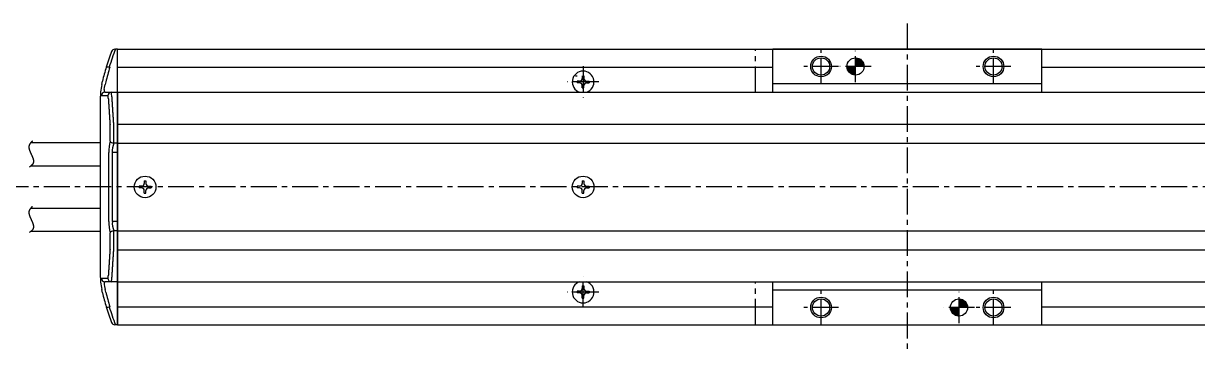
# Model space of a CAD drawing. Extents: x -493 to 533, y 42 to 537.
# Drawn here: x -320.8 to 19.6, y 441.9 to 536.9 of the extents above; entities that cross this region are included whole.
import ezdxf

# ---------------------------------------------------------------- set-up
doc = ezdxf.new("R2010")
doc.units = 0
doc.linetypes.add('CENTER', pattern=[12, 7.5, -1.5, 1.5, -1.5])
doc.linetypes.add('PHANTOM', pattern=[15, 7.5, -1.5, 1.5, -1.5, 1.5, -1.5])
doc.layers.get('0').update_dxf_attribs({"linetype": 'CONTINUOUS'})
doc.layers.add('CENTER', color=1, linetype='CENTER')

# ---------------------------------------------------------------- blocks, each defined once
blk = doc.blocks.new('*X6')
at = {"color": 0}
for p, q in [((-265.42, 313.16), (-265.26, 313.33)), ((-265.42, 313.27), (-265.36, 313.33)), ((-265.42, 313.05), (-265.16, 313.31)), ((-265.42, 312.94), (-265.07, 313.29)), ((-265.42, 312.82), (-264.99, 313.26)), ((-265.42, 312.71), (-264.91, 313.23)), ((-266.67, 312.02), (-266.61, 312.09)), ((-266.66, 311.92), (-266.5, 312.09)), ((-266.65, 311.83), (-266.38, 312.09)), ((-266.62, 311.74), (-266.27, 312.09)), ((-266.6, 311.65), (-266.16, 312.09)), ((-266.56, 311.57), (-266.05, 312.09)), ((-266.53, 311.5), (-265.94, 312.09)), ((-266.48, 311.43), (-265.83, 312.09)), ((-266.44, 311.36), (-265.71, 312.09)), ((-266.39, 311.3), (-265.6, 312.09)), ((-266.34, 311.24), (-265.49, 312.09)), ((-266.28, 311.18), (-265.42, 312.04)), ((-266.23, 311.13), (-265.42, 311.93)), ((-266.16, 311.08), (-265.42, 311.82)), ((-266.1, 311.03), (-265.42, 311.71)), ((-266.03, 310.99), (-265.42, 311.59)), ((-265.42, 312.6), (-264.83, 313.19)), ((-265.42, 312.49), (-264.76, 313.15)), ((-265.42, 312.38), (-264.7, 313.1)), ((-265.42, 312.27), (-264.63, 313.06)), ((-265.42, 312.15), (-264.57, 313)), ((-265.38, 312.09), (-264.52, 312.95)), ((-265.27, 312.09), (-264.46, 312.89)), ((-265.15, 312.09), (-264.42, 312.83)), ((-265.04, 312.09), (-264.37, 312.76)), ((-264.93, 312.09), (-264.33, 312.69)), ((-264.82, 312.09), (-264.29, 312.62)), ((-264.71, 312.09), (-264.26, 312.54)), ((-264.6, 312.09), (-264.23, 312.45)), ((-264.48, 312.09), (-264.2, 312.37)), ((-264.37, 312.09), (-264.19, 312.27)), ((-264.26, 312.09), (-264.18, 312.17)), ((-265.95, 310.95), (-265.42, 311.48)), ((-265.87, 310.92), (-265.42, 311.37)), ((-265.79, 310.89), (-265.42, 311.26)), ((-265.7, 310.87), (-265.42, 311.15)), ((-265.61, 310.85), (-265.42, 311.04)), ((-265.51, 310.84), (-265.42, 310.92))]:
    blk.add_line(p, q, dxfattribs=at)
blk = doc.blocks.new('*X7')
at = {"color": 0}
for p, q in [((-280.42, 348.25), (-280.34, 348.33)), ((-280.42, 348.14), (-280.24, 348.32)), ((-280.42, 348.02), (-280.14, 348.3)), ((-280.42, 347.91), (-280.05, 348.28)), ((-280.42, 347.8), (-279.97, 348.25)), ((-280.42, 347.69), (-279.89, 348.22)), ((-280.42, 347.58), (-279.82, 348.18)), ((-280.42, 347.46), (-279.75, 348.14)), ((-280.42, 347.35), (-279.68, 348.09)), ((-280.42, 347.24), (-279.62, 348.04)), ((-280.42, 347.13), (-279.56, 347.99)), ((-280.35, 347.09), (-279.51, 347.94)), ((-280.24, 347.09), (-279.45, 347.88)), ((-280.13, 347.09), (-279.41, 347.81)), ((-280.02, 347.09), (-279.36, 347.74)), ((-279.91, 347.09), (-279.32, 347.67)), ((-279.8, 347.09), (-279.28, 347.6)), ((-279.68, 347.09), (-279.25, 347.52)), ((-279.57, 347.09), (-279.22, 347.44)), ((-279.46, 347.09), (-279.2, 347.35)), ((-279.35, 347.09), (-279.18, 347.25)), ((-281.67, 347), (-281.58, 347.09)), ((-281.66, 346.9), (-281.47, 347.09)), ((-281.64, 346.81), (-281.36, 347.09)), ((-281.62, 346.72), (-281.25, 347.09)), ((-281.59, 346.63), (-281.14, 347.09)), ((-281.56, 346.56), (-281.03, 347.09)), ((-281.52, 346.48), (-280.91, 347.09)), ((-281.48, 346.41), (-280.8, 347.09)), ((-281.43, 346.35), (-280.69, 347.09)), ((-281.38, 346.28), (-280.58, 347.09)), ((-281.33, 346.22), (-280.47, 347.09)), ((-281.27, 346.17), (-280.42, 347.02)), ((-281.21, 346.12), (-280.42, 346.91)), ((-281.15, 346.07), (-280.42, 346.79)), ((-281.08, 346.02), (-280.42, 346.68)), ((-281.01, 345.98), (-280.42, 346.57)), ((-280.94, 345.95), (-280.42, 346.46)), ((-280.86, 345.91), (-280.42, 346.35)), ((-280.77, 345.89), (-280.42, 346.23)), ((-280.68, 345.86), (-280.42, 346.12)), ((-280.59, 345.85), (-280.42, 346.01)), ((-280.48, 345.84), (-280.42, 345.9)), ((-279.24, 347.09), (-279.17, 347.15))]:
    blk.add_line(p, q, dxfattribs=at)

msp = doc.modelspace()

# ---------------------------------------------------------------- linework, layer by layer
at = {"color": 7, "linetype": 'CONTINUOUS'}
for p, q in [((-294.3, 529.44), (-294.1, 529.44)), ((-293.52, 529.44), (-294.1, 529.44)), ((-293.52, 516.94), (-293.52, 529.44)), ((-293.52, 529.44), (518.48, 529.44)), ((-293.52, 449.44), (-293.52, 529.44)), ((-25.52, 529.44), (-103.52, 529.44)), ((-103.52, 516.94), (-103.52, 529.44)), ((-25.52, 516.94), (-25.52, 529.44)), ((-295.91, 524.26), (-295.76, 524.24)), ((-293.52, 524.24), (-103.52, 524.24)), ((-160.77, 521.69), (-160.27, 521.69)), ((-158.77, 521.69), (-158.77, 520.93)), ((-158.27, 521.69), (-158.27, 520.93)), ((-25.52, 524.24), (518.48, 524.24)), ((-298.1, 519.16), (-297.88, 520.16)), ((-296.91, 519.94), (-297.12, 519.2)), ((-160.27, 520.19), (-160.27, 519.69)), ((-159.52, 520.19), (-160.27, 520.19)), ((-159.52, 519.69), (-160.27, 519.69)), ((-158.77, 518.19), (-158.77, 518.94)), ((-158.77, 518.19), (-158.27, 518.19)), ((-158.27, 518.19), (-158.27, 518.94)), ((-157.52, 520.19), (-156.77, 520.19)), ((-157.52, 519.69), (-156.77, 519.69)), ((-156.77, 520.19), (-156.77, 519.69)), ((-25.52, 519.44), (-103.52, 519.44)), ((-298.52, 515.09), (-298.52, 463.79)), ((-298.42, 517.05), (-298.42, 517.06)), ((-296.35, 515.94), (-298.19, 515.94)), ((-297.19, 516.94), (-293.52, 516.94)), ((-293.52, 516.94), (-293.52, 461.94)), ((-293.52, 516.94), (518.48, 516.94)), ((-293.52, 516.94), (-103.52, 516.94)), ((-25.52, 516.94), (518.48, 516.94)), ((-295.69, 502.78), (-295.69, 507.51)), ((-294.7, 507.69), (-294.71, 507.69)), ((-294.71, 507.69), (-294.71, 502.19)), ((-293.52, 507.71), (518.48, 507.71)), ((-318.64, 502.34), (-298.52, 502.34)), ((-294.71, 502.19), (-294.6, 502.19)), ((-293.52, 502.19), (-294.6, 502.19)), ((-293.52, 502.17), (518.48, 502.17)), ((-296.02, 479.44), (-296.02, 499.44)), ((-295.03, 499.44), (-295.03, 479.44)), ((-293.52, 499.44), (-295.03, 499.44)), ((-318.66, 495.54), (-298.52, 495.54)), ((-285.77, 491.19), (-285.77, 490.43)), ((-285.77, 491.19), (-285.27, 491.19)), ((-285.27, 491.19), (-285.27, 490.43)), ((-158.77, 491.19), (-158.77, 490.43)), ((-158.77, 491.19), (-158.27, 491.19)), ((-158.27, 491.19), (-158.27, 490.43)), ((-287.27, 489.69), (-287.27, 489.19)), ((-286.52, 489.69), (-287.27, 489.69)), ((-286.52, 489.19), (-287.27, 489.19)), ((-285.77, 487.69), (-285.77, 488.44)), ((-285.77, 487.69), (-285.27, 487.69)), ((-285.27, 487.69), (-285.27, 488.44)), ((-284.52, 489.69), (-283.77, 489.69)), ((-284.52, 489.19), (-283.77, 489.19)), ((-283.77, 489.69), (-283.77, 489.19)), ((-160.27, 489.69), (-160.27, 489.19)), ((-159.52, 489.69), (-160.27, 489.69)), ((-159.52, 489.19), (-160.27, 489.19)), ((-158.77, 487.69), (-158.77, 488.44)), ((-158.77, 487.69), (-158.27, 487.69)), ((-158.27, 487.69), (-158.27, 488.44)), ((-157.52, 489.69), (-156.77, 489.69)), ((-157.52, 489.19), (-156.77, 489.19)), ((-156.77, 489.69), (-156.77, 489.19)), ((-318.69, 483.29), (-298.52, 483.29)), ((-293.52, 479.44), (-295.03, 479.44)), ((-294.6, 476.69), (-294.71, 476.68)), ((-294.71, 476.68), (-294.71, 471.19)), ((-293.52, 476.69), (-294.6, 476.69)), ((-293.52, 476.7), (518.48, 476.7)), ((-318.6, 476.59), (-298.52, 476.59)), ((-295.69, 471.36), (-295.69, 476.1)), ((-294.71, 471.19), (-294.7, 471.19)), ((-293.52, 471.17), (518.48, 471.17)), ((-298.42, 461.81), (-298.42, 461.82)), ((-298.19, 462.94), (-296.35, 462.94)), ((-297.88, 458.72), (-298.1, 459.71)), ((-293.52, 461.94), (-297.19, 461.94)), ((-296.91, 458.94), (-297.12, 459.67)), ((-293.52, 461.94), (-293.52, 449.44)), ((-293.52, 461.94), (-103.52, 461.94)), ((-291.52, 461.94), (520.48, 461.94)), ((-158.77, 460.69), (-158.77, 459.93)), ((-158.77, 460.69), (-158.27, 460.69)), ((-158.27, 460.69), (-158.27, 459.93)), ((-103.52, 449.44), (-103.52, 461.94)), ((-25.52, 461.94), (518.48, 461.94)), ((-25.52, 449.44), (-25.52, 461.94)), ((-160.27, 459.19), (-160.27, 458.69)), ((-159.52, 459.19), (-160.27, 459.19)), ((-159.52, 458.69), (-160.27, 458.69)), ((-158.77, 457.19), (-158.77, 457.94)), ((-158.77, 457.19), (-158.27, 457.19)), ((-158.27, 457.19), (-158.27, 457.94)), ((-157.52, 459.19), (-156.77, 459.19)), ((-157.52, 458.69), (-156.77, 458.69)), ((-156.77, 459.19), (-156.77, 458.69)), ((-25.52, 459.44), (-103.52, 459.44)), ((-295.91, 454.61), (-295.76, 454.63)), ((-293.52, 454.64), (-103.52, 454.64)), ((-25.52, 454.64), (518.48, 454.64)), ((-294.1, 449.44), (-294.3, 449.44)), ((-293.52, 449.44), (-294.1, 449.44)), ((-293.52, 449.44), (518.48, 449.44)), ((-103.52, 449.44), (-25.52, 449.44))]:
    msp.add_line(p, q, dxfattribs=at)
at = {"color": 3, "linetype": 'PHANTOM'}
for p, q in [((-108.52, 516.94), (-108.52, 529.44)), ((-108.52, 449.44), (-108.52, 461.94))]:
    msp.add_line(p, q, dxfattribs=at)
at = {"color": 7, "linetype": 'CONTINUOUS'}
for points in [[(-296.8, 524.26), (-296.8, 524.26), (-296.79, 524.28), (-296.68, 524.34), (-296.48, 524.35), (-296.22, 524.32), (-295.91, 524.26)], [(-297.42, 517.74), (-297.33, 518.3), (-297.12, 519.2)], [(-297.42, 461.13), (-297.33, 460.57), (-297.12, 459.67)], [(-296.8, 454.61), (-296.8, 454.61), (-296.79, 454.59), (-296.68, 454.53), (-296.48, 454.52), (-296.22, 454.55), (-295.91, 454.61)]]:
    msp.add_lwpolyline(points, dxfattribs=at)
for points in [[(-296.2, 515.28, 0), (-296.19, 515.22, 0), (-296.19, 515.16, 0), (-296.19, 515.09, 0), (-296.18, 515.03, 0), (-296.18, 514.97, 0), (-296.17, 514.91, 0), (-296.17, 514.85, 0), (-296.17, 514.79, 0), (-296.16, 514.73, 0), (-296.16, 514.67, 0), (-296.16, 514.61, 0), (-296.15, 514.55, 0), (-296.15, 514.49, 0), (-296.14, 514.43, 0), (-296.14, 514.37, 0), (-296.14, 514.3, 0), (-296.13, 514.24, 0), (-296.13, 514.18, 0), (-296.13, 514.12, 0), (-296.12, 514.06, 0), (-296.12, 514, 0), (-296.11, 513.94, 0), (-296.11, 513.88, 0), (-296.11, 513.82, 0), (-296.1, 513.76, 0), (-296.1, 513.7, 0), (-296.09, 513.64, 0), (-296.09, 513.58, 0), (-296.09, 513.52, 0), (-296.08, 513.45, 0), (-296.08, 513.39, 0), (-296.08, 513.33, 0), (-296.07, 513.27, 0), (-296.07, 513.21, 0), (-296.06, 513.15, 0), (-296.06, 513.09, 0), (-296.06, 513.03, 0), (-296.05, 512.97, 0), (-296.05, 512.91, 0), (-296.04, 512.85, 0), (-296.04, 512.79, 0), (-296.04, 512.73, 0), (-296.03, 512.67, 0), (-296.03, 512.6, 0), (-296.02, 512.54, 0), (-296.02, 512.48, 0), (-296.02, 512.42, 0), (-296.01, 512.36, 0), (-296.01, 512.3, 0), (-296.01, 512.24, 0), (-296, 512.18, 0), (-296, 512.12, 0), (-295.99, 512.06, 0), (-295.99, 512, 0), (-295.99, 511.94, 0), (-295.98, 511.88, 0), (-295.98, 511.82, 0), (-295.97, 511.75, 0), (-295.97, 511.69, 0), (-295.97, 511.63, 0), (-295.96, 511.57, 0), (-295.96, 511.51, 0), (-295.95, 511.45, 0), (-295.95, 511.39, 0), (-295.95, 511.33, 0), (-295.94, 511.27, 0), (-295.94, 511.21, 0), (-295.93, 511.15, 0), (-295.93, 511.09, 0), (-295.93, 511.03, 0), (-295.92, 510.97, 0), (-295.92, 510.9, 0), (-295.92, 510.84, 0), (-295.91, 510.78, 0), (-295.91, 510.72, 0), (-295.9, 510.66, 0), (-295.9, 510.6, 0), (-295.9, 510.54, 0), (-295.89, 510.48, 0), (-295.89, 510.42, 0), (-295.88, 510.36, 0), (-295.88, 510.3, 0), (-295.88, 510.24, 0), (-295.87, 510.18, 0), (-295.87, 510.12, 0), (-295.86, 510.06, 0), (-295.86, 509.99, 0), (-295.86, 509.93, 0), (-295.85, 509.87, 0), (-295.85, 509.81, 0), (-295.84, 509.75, 0), (-295.84, 509.69, 0), (-295.84, 509.63, 0), (-295.83, 509.57, 0), (-295.83, 509.51, 0), (-295.82, 509.45, 0), (-295.82, 509.39, 0), (-295.82, 509.33, 0), (-295.81, 509.27, 0), (-295.81, 509.21, 0), (-295.8, 509.15, 0), (-295.8, 509.08, 0), (-295.8, 509.02, 0), (-295.79, 508.96, 0), (-295.79, 508.9, 0), (-295.78, 508.84, 0), (-295.78, 508.78, 0), (-295.78, 508.72, 0), (-295.77, 508.66, 0), (-295.77, 508.6, 0), (-295.76, 508.54, 0), (-295.76, 508.48, 0), (-295.75, 508.42, 0), (-295.75, 508.36, 0), (-295.75, 508.3, 0), (-295.74, 508.24, 0), (-295.74, 508.18, 0), (-295.73, 508.11, 0), (-295.73, 508.05, 0), (-295.73, 507.99, 0), (-295.72, 507.93, 0), (-295.72, 507.87, 0), (-295.71, 507.81, 0), (-295.71, 507.75, 0), (-295.71, 507.69, 0), (-295.7, 507.63, 0), (-295.7, 507.57, 0), (-295.69, 507.51, 0)], [(-295.21, 515.62, 0), (-295.21, 515.56, 0), (-295.2, 515.49, 0), (-295.2, 515.43, 0), (-295.2, 515.37, 0), (-295.19, 515.31, 0), (-295.19, 515.25, 0), (-295.18, 515.18, 0), (-295.18, 515.12, 0), (-295.18, 515.06, 0), (-295.17, 515, 0), (-295.17, 514.94, 0), (-295.17, 514.87, 0), (-295.16, 514.81, 0), (-295.16, 514.75, 0), (-295.15, 514.69, 0), (-295.15, 514.63, 0), (-295.15, 514.56, 0), (-295.14, 514.5, 0), (-295.14, 514.44, 0), (-295.13, 514.38, 0), (-295.13, 514.32, 0), (-295.13, 514.25, 0), (-295.12, 514.19, 0), (-295.12, 514.13, 0), (-295.11, 514.07, 0), (-295.11, 514.01, 0), (-295.11, 513.94, 0), (-295.1, 513.88, 0), (-295.1, 513.82, 0), (-295.1, 513.76, 0), (-295.09, 513.7, 0), (-295.09, 513.63, 0), (-295.08, 513.57, 0), (-295.08, 513.51, 0), (-295.08, 513.45, 0), (-295.07, 513.39, 0), (-295.07, 513.32, 0), (-295.06, 513.26, 0), (-295.06, 513.2, 0), (-295.06, 513.14, 0), (-295.05, 513.08, 0), (-295.05, 513.01, 0), (-295.04, 512.95, 0), (-295.04, 512.89, 0), (-295.04, 512.83, 0), (-295.03, 512.77, 0), (-295.03, 512.7, 0), (-295.02, 512.64, 0), (-295.02, 512.58, 0), (-295.02, 512.52, 0), (-295.01, 512.46, 0), (-295.01, 512.39, 0), (-295, 512.33, 0), (-295, 512.27, 0), (-295, 512.21, 0), (-294.99, 512.15, 0), (-294.99, 512.08, 0), (-294.98, 512.02, 0), (-294.98, 511.96, 0), (-294.98, 511.9, 0), (-294.97, 511.84, 0), (-294.97, 511.77, 0), (-294.96, 511.71, 0), (-294.96, 511.65, 0), (-294.96, 511.59, 0), (-294.95, 511.53, 0), (-294.95, 511.46, 0), (-294.94, 511.4, 0), (-294.94, 511.34, 0), (-294.94, 511.28, 0), (-294.93, 511.22, 0), (-294.93, 511.15, 0), (-294.92, 511.09, 0), (-294.92, 511.03, 0), (-294.92, 510.97, 0), (-294.91, 510.91, 0), (-294.91, 510.84, 0), (-294.9, 510.78, 0), (-294.9, 510.72, 0), (-294.9, 510.66, 0), (-294.89, 510.6, 0), (-294.89, 510.53, 0), (-294.88, 510.47, 0), (-294.88, 510.41, 0), (-294.88, 510.35, 0), (-294.87, 510.29, 0), (-294.87, 510.22, 0), (-294.86, 510.16, 0), (-294.86, 510.1, 0), (-294.86, 510.04, 0), (-294.85, 509.98, 0), (-294.85, 509.91, 0), (-294.84, 509.85, 0), (-294.84, 509.79, 0), (-294.84, 509.73, 0), (-294.83, 509.67, 0), (-294.83, 509.6, 0), (-294.82, 509.54, 0), (-294.82, 509.48, 0), (-294.81, 509.42, 0), (-294.81, 509.36, 0), (-294.81, 509.29, 0), (-294.8, 509.23, 0), (-294.8, 509.17, 0), (-294.79, 509.11, 0), (-294.79, 509.05, 0), (-294.79, 508.99, 0), (-294.78, 508.92, 0), (-294.78, 508.86, 0), (-294.77, 508.8, 0), (-294.77, 508.74, 0), (-294.77, 508.68, 0), (-294.76, 508.61, 0), (-294.76, 508.55, 0), (-294.75, 508.49, 0), (-294.75, 508.43, 0), (-294.74, 508.37, 0), (-294.74, 508.3, 0), (-294.74, 508.24, 0), (-294.73, 508.18, 0), (-294.73, 508.12, 0), (-294.72, 508.06, 0), (-294.72, 507.99, 0), (-294.72, 507.93, 0), (-294.71, 507.87, 0), (-294.71, 507.81, 0), (-294.7, 507.75, 0), (-294.7, 507.68, 0)], [(-318.22, 502.75, 0), (-318.25, 502.72, 0), (-318.28, 502.69, 0), (-318.32, 502.66, 0), (-318.35, 502.63, 0), (-318.38, 502.6, 0), (-318.41, 502.57, 0), (-318.44, 502.54, 0), (-318.48, 502.5, 0), (-318.51, 502.47, 0), (-318.54, 502.44, 0), (-318.57, 502.41, 0), (-318.6, 502.38, 0), (-318.63, 502.34, 0), (-318.67, 502.31, 0), (-318.7, 502.28, 0), (-318.73, 502.24, 0), (-318.75, 502.21, 0), (-318.78, 502.17, 0), (-318.81, 502.14, 0), (-318.84, 502.1, 0), (-318.87, 502.07, 0), (-318.89, 502.03, 0), (-318.92, 502, 0), (-318.94, 501.96, 0), (-318.97, 501.93, 0), (-318.99, 501.89, 0), (-319.01, 501.85, 0), (-319.03, 501.82, 0), (-319.05, 501.78, 0), (-319.07, 501.74, 0), (-319.09, 501.7, 0), (-319.1, 501.66, 0), (-319.12, 501.63, 0), (-319.13, 501.59, 0), (-319.15, 501.55, 0), (-319.16, 501.51, 0), (-319.17, 501.47, 0), (-319.18, 501.43, 0), (-319.19, 501.39, 0), (-319.2, 501.35, 0), (-319.2, 501.31, 0), (-319.21, 501.27, 0), (-319.21, 501.23, 0), (-319.22, 501.19, 0), (-319.22, 501.15, 0), (-319.22, 501.11, 0), (-319.22, 501.06, 0), (-319.22, 501.02, 0), (-319.22, 500.98, 0), (-319.22, 500.94, 0), (-319.22, 500.9, 0), (-319.21, 500.85, 0), (-319.21, 500.81, 0), (-319.2, 500.77, 0), (-319.2, 500.72, 0), (-319.19, 500.68, 0), (-319.18, 500.64, 0), (-319.17, 500.59, 0), (-319.16, 500.55, 0), (-319.15, 500.51, 0), (-319.14, 500.46, 0), (-319.13, 500.42, 0), (-319.12, 500.37, 0), (-319.11, 500.33, 0), (-319.1, 500.28, 0), (-319.08, 500.24, 0), (-319.07, 500.19, 0), (-319.06, 500.15, 0), (-319.04, 500.1, 0), (-319.03, 500.06, 0), (-319.01, 500.01, 0), (-318.99, 499.97, 0), (-318.98, 499.92, 0), (-318.96, 499.88, 0), (-318.94, 499.83, 0), (-318.92, 499.79, 0), (-318.91, 499.74, 0), (-318.89, 499.7, 0), (-318.87, 499.65, 0), (-318.85, 499.6, 0), (-318.83, 499.56, 0), (-318.81, 499.51, 0), (-318.79, 499.47, 0), (-318.77, 499.42, 0), (-318.75, 499.37, 0), (-318.73, 499.33, 0), (-318.71, 499.28, 0), (-318.69, 499.24, 0), (-318.67, 499.19, 0), (-318.65, 499.14, 0), (-318.63, 499.1, 0), (-318.6, 499.05, 0), (-318.58, 499.01, 0), (-318.56, 498.96, 0), (-318.54, 498.91, 0), (-318.52, 498.87, 0), (-318.5, 498.82, 0), (-318.48, 498.78, 0), (-318.46, 498.73, 0), (-318.43, 498.68, 0), (-318.41, 498.64, 0), (-318.39, 498.59, 0), (-318.37, 498.55, 0), (-318.35, 498.5, 0), (-318.33, 498.45, 0), (-318.31, 498.41, 0), (-318.29, 498.36, 0), (-318.27, 498.32, 0), (-318.25, 498.27, 0), (-318.23, 498.23, 0), (-318.22, 498.18, 0), (-318.2, 498.14, 0), (-318.18, 498.09, 0), (-318.16, 498.05, 0), (-318.14, 498, 0), (-318.13, 497.96, 0), (-318.11, 497.91, 0), (-318.09, 497.87, 0), (-318.08, 497.82, 0), (-318.06, 497.78, 0), (-318.05, 497.74, 0), (-318.03, 497.69, 0), (-318.02, 497.65, 0), (-318.01, 497.6, 0), (-318, 497.56, 0), (-317.98, 497.52, 0), (-317.97, 497.47, 0), (-317.96, 497.43, 0), (-317.95, 497.39, 0), (-317.94, 497.35, 0), (-317.93, 497.3, 0), (-317.93, 497.26, 0), (-317.92, 497.22, 0), (-317.91, 497.18, 0), (-317.91, 497.14, 0), (-317.9, 497.09, 0), (-317.9, 497.05, 0), (-317.89, 497.01, 0), (-317.89, 496.97, 0), (-317.89, 496.93, 0), (-317.89, 496.89, 0), (-317.89, 496.85, 0), (-317.89, 496.81, 0), (-317.89, 496.77, 0), (-317.9, 496.73, 0), (-317.9, 496.69, 0), (-317.91, 496.65, 0), (-317.91, 496.61, 0), (-317.92, 496.58, 0), (-317.93, 496.54, 0), (-317.94, 496.5, 0), (-317.95, 496.46, 0), (-317.96, 496.42, 0), (-317.97, 496.39, 0), (-317.98, 496.35, 0), (-318, 496.31, 0), (-318.01, 496.28, 0), (-318.03, 496.24, 0), (-318.05, 496.21, 0), (-318.07, 496.17, 0), (-318.09, 496.14, 0), (-318.11, 496.1, 0), (-318.14, 496.07, 0), (-318.16, 496.03, 0), (-318.19, 496, 0), (-318.21, 495.97, 0), (-318.24, 495.93, 0), (-318.27, 495.9, 0), (-318.3, 495.87, 0), (-318.33, 495.84, 0), (-318.36, 495.81, 0), (-318.39, 495.78, 0), (-318.42, 495.74, 0), (-318.45, 495.71, 0), (-318.49, 495.68, 0), (-318.52, 495.65, 0), (-318.55, 495.62, 0), (-318.59, 495.59, 0), (-318.62, 495.56, 0), (-318.66, 495.54, 0), (-318.7, 495.51, 0), (-318.73, 495.48, 0), (-318.77, 495.45, 0), (-318.8, 495.42, 0), (-318.84, 495.4, 0), (-318.88, 495.37, 0), (-318.91, 495.34, 0), (-318.95, 495.32, 0), (-318.99, 495.29, 0), (-319.02, 495.27, 0), (-319.06, 495.24, 0)], [(-318.22, 483.75, 0), (-318.25, 483.72, 0), (-318.28, 483.69, 0), (-318.32, 483.66, 0), (-318.35, 483.63, 0), (-318.38, 483.6, 0), (-318.41, 483.57, 0), (-318.44, 483.54, 0), (-318.48, 483.5, 0), (-318.51, 483.47, 0), (-318.54, 483.44, 0), (-318.57, 483.41, 0), (-318.6, 483.38, 0), (-318.63, 483.34, 0), (-318.67, 483.31, 0), (-318.7, 483.28, 0), (-318.73, 483.24, 0), (-318.75, 483.21, 0), (-318.78, 483.17, 0), (-318.81, 483.14, 0), (-318.84, 483.1, 0), (-318.87, 483.07, 0), (-318.89, 483.03, 0), (-318.92, 483, 0), (-318.94, 482.96, 0), (-318.97, 482.93, 0), (-318.99, 482.89, 0), (-319.01, 482.85, 0), (-319.03, 482.82, 0), (-319.05, 482.78, 0), (-319.07, 482.74, 0), (-319.09, 482.7, 0), (-319.1, 482.66, 0), (-319.12, 482.63, 0), (-319.13, 482.59, 0), (-319.15, 482.55, 0), (-319.16, 482.51, 0), (-319.17, 482.47, 0), (-319.18, 482.43, 0), (-319.19, 482.39, 0), (-319.2, 482.35, 0), (-319.2, 482.31, 0), (-319.21, 482.27, 0), (-319.21, 482.23, 0), (-319.22, 482.19, 0), (-319.22, 482.15, 0), (-319.22, 482.11, 0), (-319.22, 482.06, 0), (-319.22, 482.02, 0), (-319.22, 481.98, 0), (-319.22, 481.94, 0), (-319.22, 481.9, 0), (-319.21, 481.85, 0), (-319.21, 481.81, 0), (-319.2, 481.77, 0), (-319.2, 481.72, 0), (-319.19, 481.68, 0), (-319.18, 481.64, 0), (-319.17, 481.59, 0), (-319.16, 481.55, 0), (-319.15, 481.51, 0), (-319.14, 481.46, 0), (-319.13, 481.42, 0), (-319.12, 481.37, 0), (-319.11, 481.33, 0), (-319.1, 481.28, 0), (-319.08, 481.24, 0), (-319.07, 481.19, 0), (-319.06, 481.15, 0), (-319.04, 481.1, 0), (-319.03, 481.06, 0), (-319.01, 481.01, 0), (-318.99, 480.97, 0), (-318.98, 480.92, 0), (-318.96, 480.88, 0), (-318.94, 480.83, 0), (-318.92, 480.79, 0), (-318.91, 480.74, 0), (-318.89, 480.7, 0), (-318.87, 480.65, 0), (-318.85, 480.6, 0), (-318.83, 480.56, 0), (-318.81, 480.51, 0), (-318.79, 480.47, 0), (-318.77, 480.42, 0), (-318.75, 480.37, 0), (-318.73, 480.33, 0), (-318.71, 480.28, 0), (-318.69, 480.24, 0), (-318.67, 480.19, 0), (-318.65, 480.14, 0), (-318.63, 480.1, 0), (-318.6, 480.05, 0), (-318.58, 480.01, 0), (-318.56, 479.96, 0), (-318.54, 479.91, 0), (-318.52, 479.87, 0), (-318.5, 479.82, 0), (-318.48, 479.78, 0), (-318.46, 479.73, 0), (-318.43, 479.68, 0), (-318.41, 479.64, 0), (-318.39, 479.59, 0), (-318.37, 479.55, 0), (-318.35, 479.5, 0), (-318.33, 479.45, 0), (-318.31, 479.41, 0), (-318.29, 479.36, 0), (-318.27, 479.32, 0), (-318.25, 479.27, 0), (-318.23, 479.23, 0), (-318.22, 479.18, 0), (-318.2, 479.14, 0), (-318.18, 479.09, 0), (-318.16, 479.05, 0), (-318.14, 479, 0), (-318.13, 478.96, 0), (-318.11, 478.91, 0), (-318.09, 478.87, 0), (-318.08, 478.82, 0), (-318.06, 478.78, 0), (-318.05, 478.74, 0), (-318.03, 478.69, 0), (-318.02, 478.65, 0), (-318.01, 478.6, 0), (-318, 478.56, 0), (-317.98, 478.52, 0), (-317.97, 478.47, 0), (-317.96, 478.43, 0), (-317.95, 478.39, 0), (-317.94, 478.35, 0), (-317.93, 478.3, 0), (-317.93, 478.26, 0), (-317.92, 478.22, 0), (-317.91, 478.18, 0), (-317.91, 478.14, 0), (-317.9, 478.09, 0), (-317.9, 478.05, 0), (-317.89, 478.01, 0), (-317.89, 477.97, 0), (-317.89, 477.93, 0), (-317.89, 477.89, 0), (-317.89, 477.85, 0), (-317.89, 477.81, 0), (-317.89, 477.77, 0), (-317.9, 477.73, 0), (-317.9, 477.69, 0), (-317.91, 477.65, 0), (-317.91, 477.61, 0), (-317.92, 477.58, 0), (-317.93, 477.54, 0), (-317.94, 477.5, 0), (-317.95, 477.46, 0), (-317.96, 477.42, 0), (-317.97, 477.39, 0), (-317.98, 477.35, 0), (-318, 477.31, 0), (-318.01, 477.28, 0), (-318.03, 477.24, 0), (-318.05, 477.21, 0), (-318.07, 477.17, 0), (-318.09, 477.14, 0), (-318.11, 477.1, 0), (-318.14, 477.07, 0), (-318.16, 477.03, 0), (-318.19, 477, 0), (-318.21, 476.97, 0), (-318.24, 476.93, 0), (-318.27, 476.9, 0), (-318.3, 476.87, 0), (-318.33, 476.84, 0), (-318.36, 476.81, 0), (-318.39, 476.78, 0), (-318.42, 476.74, 0), (-318.45, 476.71, 0), (-318.49, 476.68, 0), (-318.52, 476.65, 0), (-318.55, 476.62, 0), (-318.59, 476.59, 0), (-318.62, 476.56, 0), (-318.66, 476.54, 0), (-318.7, 476.51, 0), (-318.73, 476.48, 0), (-318.77, 476.45, 0), (-318.8, 476.42, 0), (-318.84, 476.4, 0), (-318.88, 476.37, 0), (-318.91, 476.34, 0), (-318.95, 476.32, 0), (-318.99, 476.29, 0), (-319.02, 476.27, 0), (-319.06, 476.24, 0)], [(-295.69, 471.36, 0), (-295.7, 471.3, 0), (-295.7, 471.24, 0), (-295.71, 471.18, 0), (-295.71, 471.12, 0), (-295.71, 471.06, 0), (-295.72, 471, 0), (-295.72, 470.94, 0), (-295.73, 470.88, 0), (-295.73, 470.82, 0), (-295.73, 470.76, 0), (-295.74, 470.69, 0), (-295.74, 470.63, 0), (-295.75, 470.57, 0), (-295.75, 470.51, 0), (-295.75, 470.45, 0), (-295.76, 470.39, 0), (-295.76, 470.33, 0), (-295.77, 470.27, 0), (-295.77, 470.21, 0), (-295.78, 470.15, 0), (-295.78, 470.09, 0), (-295.78, 470.03, 0), (-295.79, 469.97, 0), (-295.79, 469.91, 0), (-295.8, 469.85, 0), (-295.8, 469.78, 0), (-295.8, 469.72, 0), (-295.81, 469.66, 0), (-295.81, 469.6, 0), (-295.82, 469.54, 0), (-295.82, 469.48, 0), (-295.82, 469.42, 0), (-295.83, 469.36, 0), (-295.83, 469.3, 0), (-295.84, 469.24, 0), (-295.84, 469.18, 0), (-295.84, 469.12, 0), (-295.85, 469.06, 0), (-295.85, 469, 0), (-295.86, 468.94, 0), (-295.86, 468.88, 0), (-295.86, 468.81, 0), (-295.87, 468.75, 0), (-295.87, 468.69, 0), (-295.88, 468.63, 0), (-295.88, 468.57, 0), (-295.88, 468.51, 0), (-295.89, 468.45, 0), (-295.89, 468.39, 0), (-295.9, 468.33, 0), (-295.9, 468.27, 0), (-295.9, 468.21, 0), (-295.91, 468.15, 0), (-295.91, 468.09, 0), (-295.92, 468.03, 0), (-295.92, 467.97, 0), (-295.92, 467.9, 0), (-295.93, 467.84, 0), (-295.93, 467.78, 0), (-295.93, 467.72, 0), (-295.94, 467.66, 0), (-295.94, 467.6, 0), (-295.95, 467.54, 0), (-295.95, 467.48, 0), (-295.95, 467.42, 0), (-295.96, 467.36, 0), (-295.96, 467.3, 0), (-295.97, 467.24, 0), (-295.97, 467.18, 0), (-295.97, 467.12, 0), (-295.98, 467.05, 0), (-295.98, 466.99, 0), (-295.99, 466.93, 0), (-295.99, 466.87, 0), (-295.99, 466.81, 0), (-296, 466.75, 0), (-296, 466.69, 0), (-296.01, 466.63, 0), (-296.01, 466.57, 0), (-296.01, 466.51, 0), (-296.02, 466.45, 0), (-296.02, 466.39, 0), (-296.02, 466.33, 0), (-296.03, 466.27, 0), (-296.03, 466.2, 0), (-296.04, 466.14, 0), (-296.04, 466.08, 0), (-296.04, 466.02, 0), (-296.05, 465.96, 0), (-296.05, 465.9, 0), (-296.06, 465.84, 0), (-296.06, 465.78, 0), (-296.06, 465.72, 0), (-296.07, 465.66, 0), (-296.07, 465.6, 0), (-296.08, 465.54, 0), (-296.08, 465.48, 0), (-296.08, 465.42, 0), (-296.09, 465.35, 0), (-296.09, 465.29, 0), (-296.09, 465.23, 0), (-296.1, 465.17, 0), (-296.1, 465.11, 0), (-296.11, 465.05, 0), (-296.11, 464.99, 0), (-296.11, 464.93, 0), (-296.12, 464.87, 0), (-296.12, 464.81, 0), (-296.13, 464.75, 0), (-296.13, 464.69, 0), (-296.13, 464.63, 0), (-296.14, 464.57, 0), (-296.14, 464.5, 0), (-296.14, 464.44, 0), (-296.15, 464.38, 0), (-296.15, 464.32, 0), (-296.16, 464.26, 0), (-296.16, 464.2, 0), (-296.16, 464.14, 0), (-296.17, 464.08, 0), (-296.17, 464.02, 0), (-296.17, 463.96, 0), (-296.18, 463.9, 0), (-296.18, 463.84, 0), (-296.19, 463.78, 0), (-296.19, 463.71, 0), (-296.19, 463.65, 0), (-296.2, 463.59, 0)], [(-294.7, 471.18, 0), (-294.7, 471.12, 0), (-294.71, 471.06, 0), (-294.71, 471, 0), (-294.72, 470.94, 0), (-294.72, 470.88, 0), (-294.72, 470.81, 0), (-294.73, 470.75, 0), (-294.73, 470.69, 0), (-294.74, 470.63, 0), (-294.74, 470.57, 0), (-294.74, 470.5, 0), (-294.75, 470.44, 0), (-294.75, 470.38, 0), (-294.76, 470.32, 0), (-294.76, 470.26, 0), (-294.77, 470.19, 0), (-294.77, 470.13, 0), (-294.77, 470.07, 0), (-294.78, 470.01, 0), (-294.78, 469.95, 0), (-294.79, 469.88, 0), (-294.79, 469.82, 0), (-294.79, 469.76, 0), (-294.8, 469.7, 0), (-294.8, 469.64, 0), (-294.81, 469.58, 0), (-294.81, 469.51, 0), (-294.81, 469.45, 0), (-294.82, 469.39, 0), (-294.82, 469.33, 0), (-294.83, 469.27, 0), (-294.83, 469.2, 0), (-294.84, 469.14, 0), (-294.84, 469.08, 0), (-294.84, 469.02, 0), (-294.85, 468.96, 0), (-294.85, 468.89, 0), (-294.86, 468.83, 0), (-294.86, 468.77, 0), (-294.86, 468.71, 0), (-294.87, 468.65, 0), (-294.87, 468.58, 0), (-294.88, 468.52, 0), (-294.88, 468.46, 0), (-294.88, 468.4, 0), (-294.89, 468.34, 0), (-294.89, 468.27, 0), (-294.9, 468.21, 0), (-294.9, 468.15, 0), (-294.9, 468.09, 0), (-294.91, 468.03, 0), (-294.91, 467.96, 0), (-294.92, 467.9, 0), (-294.92, 467.84, 0), (-294.92, 467.78, 0), (-294.93, 467.72, 0), (-294.93, 467.65, 0), (-294.94, 467.59, 0), (-294.94, 467.53, 0), (-294.94, 467.47, 0), (-294.95, 467.41, 0), (-294.95, 467.34, 0), (-294.96, 467.28, 0), (-294.96, 467.22, 0), (-294.96, 467.16, 0), (-294.97, 467.1, 0), (-294.97, 467.03, 0), (-294.98, 466.97, 0), (-294.98, 466.91, 0), (-294.98, 466.85, 0), (-294.99, 466.79, 0), (-294.99, 466.72, 0), (-295, 466.66, 0), (-295, 466.6, 0), (-295, 466.54, 0), (-295.01, 466.48, 0), (-295.01, 466.41, 0), (-295.02, 466.35, 0), (-295.02, 466.29, 0), (-295.02, 466.23, 0), (-295.03, 466.17, 0), (-295.03, 466.1, 0), (-295.04, 466.04, 0), (-295.04, 465.98, 0), (-295.04, 465.92, 0), (-295.05, 465.86, 0), (-295.05, 465.79, 0), (-295.06, 465.73, 0), (-295.06, 465.67, 0), (-295.06, 465.61, 0), (-295.07, 465.55, 0), (-295.07, 465.48, 0), (-295.08, 465.42, 0), (-295.08, 465.36, 0), (-295.08, 465.3, 0), (-295.09, 465.24, 0), (-295.09, 465.17, 0), (-295.1, 465.11, 0), (-295.1, 465.05, 0), (-295.1, 464.99, 0), (-295.11, 464.93, 0), (-295.11, 464.86, 0), (-295.11, 464.8, 0), (-295.12, 464.74, 0), (-295.12, 464.68, 0), (-295.13, 464.62, 0), (-295.13, 464.55, 0), (-295.13, 464.49, 0), (-295.14, 464.43, 0), (-295.14, 464.37, 0), (-295.15, 464.31, 0), (-295.15, 464.24, 0), (-295.15, 464.18, 0), (-295.16, 464.12, 0), (-295.16, 464.06, 0), (-295.17, 464, 0), (-295.17, 463.93, 0), (-295.17, 463.87, 0), (-295.18, 463.81, 0), (-295.18, 463.75, 0), (-295.18, 463.69, 0), (-295.19, 463.62, 0), (-295.19, 463.56, 0), (-295.2, 463.5, 0), (-295.2, 463.44, 0), (-295.2, 463.38, 0), (-295.21, 463.31, 0), (-295.21, 463.25, 0)]]:
    msp.add_polyline3d(points, dxfattribs=at)
for centre, radius in [((-89.52, 524.44), 3), ((-89.52, 524.44), 2.5), ((-79.52, 524.44), 2.5), ((-39.52, 524.44), 3), ((-39.52, 524.44), 2.5), ((-285.52, 489.44), 3.15), ((-158.52, 489.44), 3.15), ((-89.52, 454.44), 3), ((-89.52, 454.44), 2.5), ((-49.52, 454.44), 2.5), ((-39.52, 454.44), 3), ((-39.52, 454.44), 2.5)]:
    msp.add_circle(centre, radius, dxfattribs=at)
for centre, radius, start, end in [((-239.36, 506.94), 60, 158.6289, 163.2172), ((-239.36, 507.44), 59, 158.1066, 163.434), ((-294.3, 528.44), 1, 90, 158.6289), ((-239.36, 506.94), 60, 163.2172, 167.2711), ((-239.36, 506.94), 59, 162.9452, 167.2711), ((-158.52, 519.94), 3.15, 287.7528, 252.2472), ((-159.52, 520.93), 0.748, 270, 0), ((-157.52, 520.93), 0.748, 180, 270), ((-278.52, 515.09), 20, 168.2428, 174.3222), ((-295.82, 517.76), 1.6, 180.866, 211.1276), ((-159.52, 518.94), 0.748, 0, 90.0001), ((-157.52, 518.94), 0.748, 90, 180), ((-278.52, 515.09), 20, 174.3608, 180), ((-295.97, 516.98), 2.45, 178.4425, 205.3692), ((-297.19, 515.94), 0.998, 90.1197, 180.1192), ((-295.36, 515.94), 0.993, 90.3866, 180.3814), ((-297.29, 515.36), 1.09, 355.4589, 31.5464), ((-299.19, 515.81), 3.98, 357.2362, 16.3888), ((-282.92, 499.85), 13.1, 167.0756, 181.7962), ((-294.72, 503.3), 1.1, 208.0711, 270.4788), ((-288.75, 499.85), 6.3, 158.2264, 183.771), ((-286.52, 490.43), 0.748, 270, 0), ((-284.52, 490.43), 0.748, 180, 270), ((-159.52, 490.43), 0.748, 270, 0), ((-157.52, 490.43), 0.748, 180, 270), ((-286.52, 488.44), 0.748, 0, 90.0001), ((-284.52, 488.44), 0.748, 90, 180), ((-159.52, 488.44), 0.748, 0, 90.0001), ((-157.52, 488.44), 0.748, 90, 180), ((-282.28, 479.09), 13.75, 178.5514, 192.5767), ((-294.72, 475.58), 1.1, 89.5212, 151.9289), ((-288.85, 479.01), 6.19, 176.0145, 201.9881), ((-278.52, 463.79), 20, 180, 185.6392), ((-297.08, 463.46), 0.898, 324.3599, 8.6348), ((-298.36, 462.96), 3.17, 341.1045, 5.2706), ((-296.31, 461.96), 2.12, 152.4725, 183.7157), ((-278.52, 463.79), 20, 185.6778, 191.7572), ((-297.19, 462.93), 0.998, 179.8808, 269.8803), ((-295.82, 461.11), 1.6, 148.8724, 179.134), ((-295.36, 462.93), 0.993, 179.6186, 269.6134), ((-158.52, 458.94), 3.15, 107.7528, 72.2472), ((-159.52, 459.93), 0.748, 270, 0), ((-157.52, 459.93), 0.748, 180, 270), ((-239.36, 471.94), 60, 192.7289, 196.7828), ((-239.36, 471.94), 59, 192.7289, 197.0548), ((-159.52, 457.94), 0.748, 0, 90.0001), ((-157.52, 457.94), 0.748, 90, 180), ((-239.36, 471.94), 60, 196.7828, 201.3711), ((-239.36, 471.44), 59, 196.566, 201.8934), ((-294.3, 450.44), 1, 201.3711, 270)]:
    msp.add_arc(centre, radius, start, end, dxfattribs=at)
at = {"layer": 'CENTER', "color": 1, "linetype": 'CENTER'}
for p, q in [((-64.52, 536.94), (-64.52, 441.94)), ((-89.52, 519.4), (-89.52, 529.48)), ((-79.52, 519.9), (-79.52, 528.98)), ((-39.52, 519.4), (-39.52, 529.48)), ((-158.52, 524.48), (-158.52, 515.4)), ((-84.48, 524.44), (-94.56, 524.44)), ((-74.98, 524.44), (-84.06, 524.44)), ((-34.48, 524.44), (-44.56, 524.44)), ((-153.98, 519.94), (-163.06, 519.94)), ((532.64, 489.44), (-330.94, 489.44)), ((-158.52, 454.4), (-158.52, 463.48)), ((-153.98, 458.94), (-163.06, 458.94)), ((-89.52, 449.4), (-89.52, 459.48)), ((-49.52, 449.9), (-49.52, 458.98)), ((-39.52, 449.4), (-39.52, 459.48)), ((-84.48, 454.44), (-94.56, 454.44)), ((-44.98, 454.44), (-54.06, 454.44)), ((-34.48, 454.44), (-44.56, 454.44))]:
    msp.add_line(p, q, dxfattribs=at)

# ---------------------------------------------------------------- block references
at = {"color": 7, "linetype": 'CONTINUOUS', "xscale": 2, "yscale": 2, "zscale": 2}
for name in ['*X7', '*X6']:
    msp.add_blockref(name, (481.33, -169.74), dxfattribs=at)

doc.saveas('drawing.dxf')
